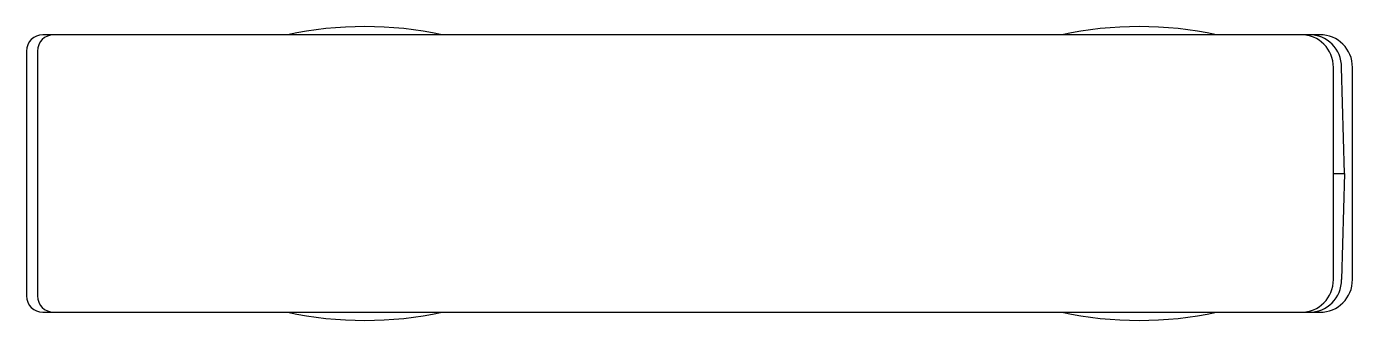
# Model space of a CAD drawing. Header units: millimetres. Extents: x -3214.64 to -3204.88, y 1929.53 to 1931.69.
import ezdxf

# ---------------------------------------------------------------- set-up
doc = ezdxf.new("R2010")
doc.units = ezdxf.units.MM
doc.header["$LTSCALE"] = 10
doc.layers.add('Veículos', color=2, linetype='Continuous')

msp = doc.modelspace()

# ---------------------------------------------------------------- linework, layer by layer
at = {"layer": 'Veículos'}
for p, q in [((-3205.1214, 1931.6276), (-3214.5214, 1931.6276)), ((-3214.6414, 1931.5076), (-3214.6414, 1929.7076)), ((-3214.5614, 1931.5076), (-3214.5614, 1929.7076)), ((-3205.0214, 1929.8276), (-3205.0214, 1931.3876)), ((-3204.9414, 1930.6076), (-3204.9614, 1931.3876)), ((-3204.8814, 1929.8276), (-3204.8814, 1931.3876)), ((-3205.0214, 1930.6076), (-3204.9414, 1930.6076)), ((-3204.9414, 1930.6076), (-3204.9614, 1929.8276)), ((-3214.5214, 1929.5876), (-3205.1214, 1929.5876))]:
    msp.add_line(p, q, dxfattribs=at)
for centre, radius, start, end in [((-3214.5214, 1931.5076), 0.12, 90, 180), ((-3214.4414, 1931.5076), 0.12, 90, 180), ((-3212.1514, 1928.9501), 2.7375, 77.98199, 102.01801), ((-3206.4514, 1928.9501), 2.7375, 77.98199, 102.01801), ((-3205.2614, 1931.3876), 0.24, 0, 90), ((-3205.2014, 1931.3876), 0.24, 0, 90), ((-3205.1214, 1931.3876), 0.24, 0, 90), ((-3205.2614, 1929.8276), 0.24, 270, 0), ((-3205.2014, 1929.8276), 0.24, 270, 0), ((-3205.1214, 1929.8276), 0.24, 270, 0), ((-3214.5214, 1929.7076), 0.12, 180, 270), ((-3214.4414, 1929.7076), 0.12, 180, 270), ((-3212.1514, 1932.2651), 2.7375, 257.98199, 282.01801), ((-3206.4514, 1932.2651), 2.7375, 257.98199, 282.01801)]:
    msp.add_arc(centre, radius, start, end, dxfattribs=at)

doc.saveas('drawing.dxf')
